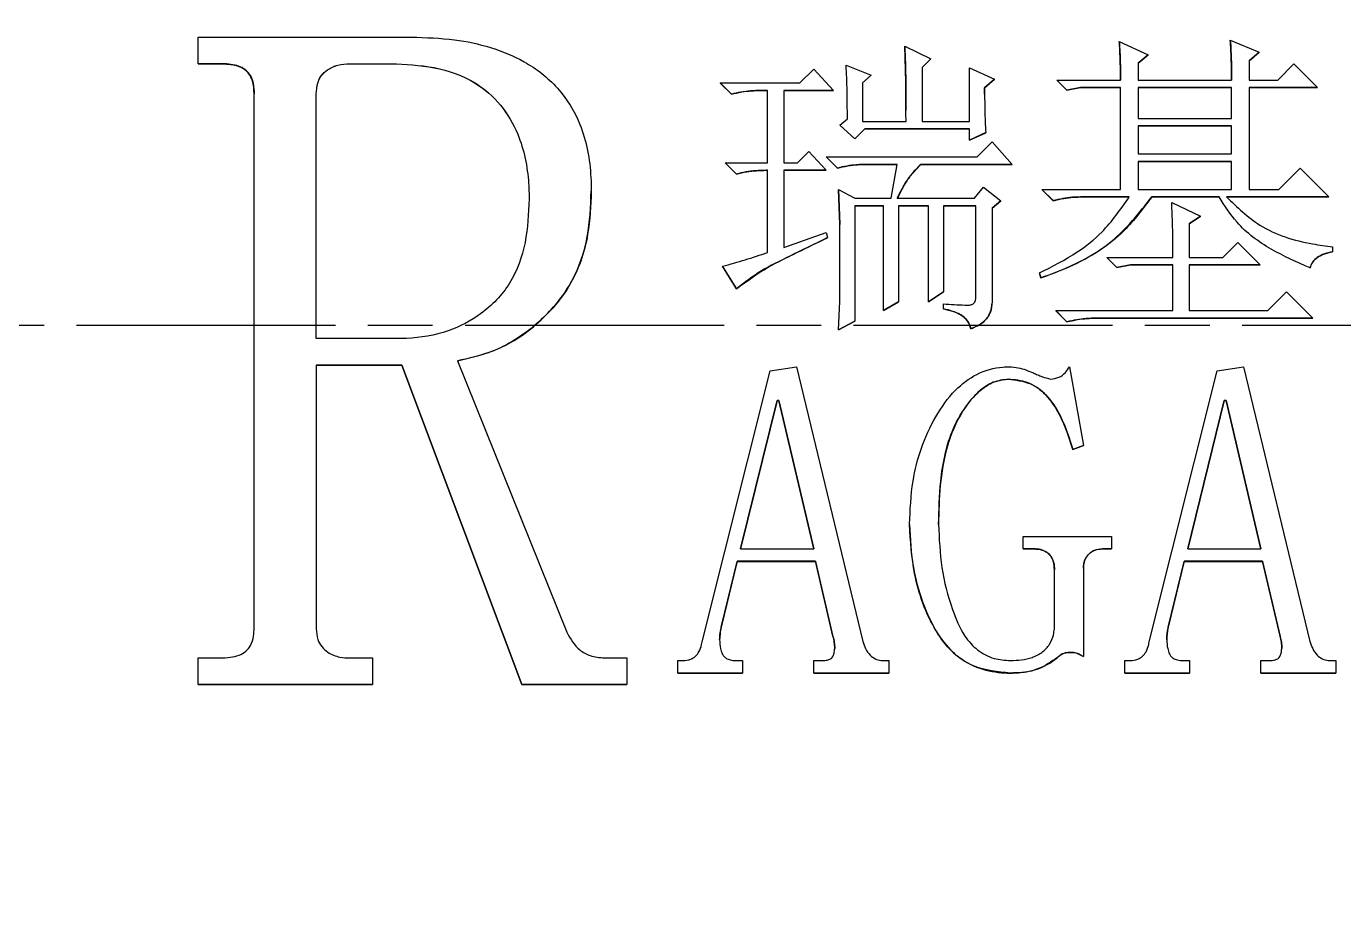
# Model space of a CAD drawing. Header units: millimetres. Extents: x 2642 to 4256, y 821 to 2003.
# Drawn here: x 3799.7 to 3860.7, y 1674.4 to 1715.6 of the extents above; entities that cross this region are included whole.
import ezdxf

# ---------------------------------------------------------------- set-up
doc = ezdxf.new("R2010")
doc.units = ezdxf.units.MM
doc.linetypes.add('AM_ISO08W050', pattern=[18, 12, -1.5, 3, -1.5])
doc.layers.add('5剖面线层', color=2, linetype='Continuous')
doc.layers.add('AM_7', color=4, linetype='AM_ISO08W050', lineweight=25)

msp = doc.modelspace()

# ---------------------------------------------------------------- hatches: boundary and pattern name
at = {"layer": '5剖面线层'}
h = msp.add_hatch(dxfattribs=at)
h.set_pattern_fill('ANSI31', color=256, scale=0.5, angle=90)
h.set_pattern_definition([(135, (6315.0344, -2390.8635), (-1.122532, -1.122532), [])])
edge = h.paths.add_edge_path()
edge.add_ellipse((3736.457, 1847.564), major_axis=(-0.136, 701.893), ratio=0.0134611, start_angle=113.403806, end_angle=115.255842, ccw=False)
edge.add_arc((3731.06, 1250.811), 317.97, 90.58015, 91.86389)
edge.add_spline(control_points=[(3720.718, 1568.612), (3720.639, 1568.608), (3720.471, 1568.599), (3720.289, 1568.582), (3720.109, 1568.561), (3719.894, 1568.519), (3719.64, 1568.442), (3719.347, 1568.31), (3719.022, 1568.091), (3718.703, 1567.767), (3718.447, 1567.342), (3718.293, 1566.892), (3718.291, 1566.59), (3718.276, 1566.465)], knot_values=[0, 0, 0, 0, 0.143587, 0.304606, 0.433091, 0.511146, 0.56537, 0.622966, 0.690996, 0.767047, 0.850218, 0.937974, 1, 1, 1, 1], degree=3, periodic=0)
edge.add_line((3718.276, 1566.465), (3718.279, 1548.092))
edge.add_line((3718.279, 1548.092), (3727.97, 1548.092))
edge = h.paths.add_edge_path()
edge.add_spline(control_points=[(3774.214, 1566.425), (3774.214, 1566.564), (3774.228, 1566.702), (3774.282, 1566.971), (3774.322, 1567.102), (3774.428, 1567.357), (3774.493, 1567.479), (3774.645, 1567.706), (3774.733, 1567.813), (3774.929, 1568.008), (3775.035, 1568.095), (3775.262, 1568.247), (3775.385, 1568.313), (3775.639, 1568.418), (3775.77, 1568.458), (3776.039, 1568.511), (3776.178, 1568.525), (3776.315, 1568.525)], knot_values=[0, 0, 0, 0, 0.125, 0.125, 0.25, 0.25, 0.375, 0.375, 0.5, 0.5, 0.625, 0.625, 0.75, 0.75, 0.875, 0.875, 1, 1, 1, 1], degree=3, periodic=0)
edge.add_line((3776.315, 1568.525), (3798.37, 1568.529))
edge.add_line((3798.37, 1568.529), (3798.37, 1572.746))
edge.add_line((3798.37, 1572.746), (3795.712, 1572.728))
edge.add_line((3795.712, 1572.728), (3787.697, 1572.787))
edge.add_line((3787.697, 1572.787), (3787.418, 1586.376))
edge.add_line((3787.418, 1586.376), (3787.31, 1586.376))
edge.add_line((3787.31, 1586.376), (3786.785, 1586.9))
edge.add_line((3786.785, 1586.9), (3786.26, 1587.425))
edge.add_line((3786.26, 1587.425), (3778.118, 1587.424))
edge.add_line((3778.118, 1587.424), (3777.592, 1586.899))
edge.add_line((3777.592, 1586.899), (3777.067, 1586.374))
edge.add_line((3777.067, 1586.374), (3777.066, 1584.274))
edge.add_line((3777.066, 1584.274), (3767.265, 1584.272))
edge.add_line((3767.265, 1584.272), (3767.144, 1577.429))
edge.add_line((3767.144, 1577.429), (3767.023, 1570.586))
edge.add_arc((3765.262, 1570.52), 1.762, -54.66619, 2.16996, ccw=False)
edge.add_arc((3780.168, 945.497), 623.74, 91.275674, 91.732412)
edge.add_arc((3752.756, 1943.449), 374.595, 270.03216, 271.30865, ccw=False)
edge.add_line((3752.966, 1568.854), (3745.183, 1568.825))
edge.add_ellipse((3736.457, 1847.564), major_axis=(-0.136, 701.893), ratio=0.0134611, start_angle=244.74386, end_angle=246.601321, ccw=False)
edge.add_line((3745.06, 1548.092), (3759.994, 1548.092))
edge.add_line((3759.994, 1548.092), (3759.994, 1551.724))
edge.add_line((3759.994, 1551.724), (3772.101, 1551.724))
edge.add_spline(control_points=[(3772.101, 1551.724), (3772.248, 1551.726), (3772.387, 1551.74), (3772.656, 1551.793), (3772.787, 1551.833), (3773.041, 1551.938), (3773.164, 1552.004), (3773.392, 1552.156), (3773.498, 1552.243), (3773.694, 1552.439), (3773.781, 1552.545), (3773.933, 1552.772), (3773.999, 1552.895), (3774.104, 1553.149), (3774.144, 1553.28), (3774.198, 1553.549), (3774.212, 1553.687), (3774.212, 1553.826)], knot_values=[0, 0, 0, 0, 0.125, 0.125, 0.25, 0.25, 0.375, 0.375, 0.5, 0.5, 0.625, 0.625, 0.75, 0.75, 0.875, 0.875, 1, 1, 1, 1], degree=3, periodic=0)
edge.add_line((3774.212, 1553.826), (3774.214, 1566.555))
h.paths.add_polyline_path([(3899.919, 1584.835), (3893.713, 1584.835), (3893.712, 1586.374), (3893.187, 1586.899), (3892.662, 1587.424), (3884.519, 1587.425), (3883.994, 1586.9), (3883.359, 1586.266), (3883.083, 1572.787), (3872.409, 1572.709), (3872.409, 1569.059), (3878.43, 1569.088), (3899.919, 1569.088)])
edge = h.paths.add_edge_path()
edge.add_spline(control_points=[(3920.223, 1571.124), (3920.222, 1570.957), (3920.244, 1570.797), (3920.324, 1570.483), (3920.383, 1570.327), (3920.611, 1569.894), (3920.831, 1569.641), (3921.096, 1569.452)], knot_values=[0, 0, 0, 0, 0.25, 0.25, 0.5, 0.5, 1, 1, 1, 1], degree=3, periodic=0)
edge.add_spline(control_points=[(3921.096, 1569.452), (3921.232, 1569.354), (3921.354, 1569.243), (3921.471, 1569.108), (3921.479, 1569.098), (3921.487, 1569.088)], knot_values=[0, 0, 0, 0, 0.25, 0.25, 0.269528, 0.269528, 0.269528, 0.269528], degree=3, periodic=0)
edge.add_line((3921.487, 1569.088), (3913.551, 1569.088))
edge.add_line((3913.551, 1569.088), (3913.551, 1584.835))
edge.add_line((3913.551, 1584.835), (3919.979, 1584.835))
edge.add_line((3919.979, 1584.835), (3919.984, 1584.835))
edge.add_line((3919.984, 1584.835), (3920.223, 1571.124))
h.paths.add_polyline_path([(3926.002, 1566.988, 0.414214), (3923.902, 1569.088), (3913.716, 1569.088), (3913.735, 1552.291), (3913.735, 1548.092), (3917.228, 1548.092), (3921.973, 1548.092), (3924.002, 1548.092), (3926.002, 1548.092)])

# ---------------------------------------------------------------- linework, layer by layer
at = {"color": 7, "linetype": 'Continuous', "lineweight": 25}
for p, q in [((3807.642, 1713.912), (3807.642, 1715.144)), ((3807.642, 1715.144), (3817.531, 1715.144)), ((3850.324, 1714.943), (3851.653, 1714.328)), ((3855.467, 1715), (3856.797, 1714.442)), ((3840.384, 1714.726), (3841.598, 1714.144)), ((3851.653, 1714.328), (3851.191, 1713.937)), ((3851.191, 1713.934), (3851.653, 1714.326)), ((3851.653, 1714.328), (3851.653, 1714.326)), ((3856.797, 1714.442), (3856.334, 1714.05)), ((3856.334, 1714.048), (3856.797, 1714.44)), ((3856.797, 1714.442), (3856.797, 1714.44)), ((3808.683, 1713.912), (3807.642, 1713.912)), ((3807.642, 1713.912), (3807.642, 1713.909)), ((3807.642, 1713.909), (3808.683, 1713.909)), ((3808.683, 1713.912), (3808.683, 1713.909)), ((3814.68, 1713.912), (3816.581, 1713.912)), ((3814.68, 1713.912), (3814.68, 1713.909)), ((3814.68, 1713.909), (3816.581, 1713.909)), ((3816.581, 1713.912), (3816.581, 1713.909)), ((3837.668, 1713.838), (3838.824, 1713.376)), ((3841.598, 1714.144), (3841.193, 1713.738)), ((3841.193, 1713.735), (3841.598, 1714.142)), ((3841.193, 1713.738), (3841.193, 1711.238)), ((3841.598, 1714.144), (3841.598, 1714.142)), ((3843.389, 1711.238), (3843.389, 1713.723)), ((3843.389, 1713.723), (3844.545, 1713.202)), ((3851.191, 1713.937), (3851.191, 1713.155)), ((3856.334, 1714.05), (3856.334, 1713.155)), ((3857.663, 1713.155), (3858.415, 1713.907)), ((3858.415, 1713.907), (3859.513, 1712.809)), ((3835.529, 1713.018), (3836.165, 1713.654)), ((3836.165, 1713.654), (3837.09, 1712.672)), ((3838.824, 1713.376), (3838.419, 1713.029)), ((3838.419, 1713.027), (3838.824, 1713.374)), ((3838.824, 1713.376), (3838.824, 1713.374)), ((3844.545, 1713.202), (3844.083, 1712.798)), ((3844.083, 1712.796), (3844.545, 1713.2)), ((3844.545, 1713.202), (3844.545, 1713.2)), ((3847.897, 1712.693), (3847.434, 1713.155)), ((3847.434, 1713.155), (3850.382, 1713.155)), ((3847.434, 1713.155), (3847.434, 1713.153)), ((3847.434, 1713.153), (3847.897, 1712.691)), ((3851.191, 1713.155), (3855.525, 1713.155)), ((3856.334, 1713.155), (3857.663, 1713.155)), ((3810.243, 1687.764), (3810.243, 1712.525)), ((3813.12, 1701.172), (3813.12, 1712.518)), ((3832.351, 1712.498), (3831.831, 1713.018)), ((3831.831, 1713.018), (3835.529, 1713.018)), ((3831.831, 1713.018), (3831.831, 1713.016)), ((3831.831, 1713.016), (3832.351, 1712.496)), ((3832.351, 1712.498), (3832.351, 1712.496)), ((3834.027, 1712.672), (3833.738, 1712.672)), ((3833.738, 1712.672), (3833.738, 1712.669)), ((3833.738, 1712.669), (3834.027, 1712.669)), ((3834.027, 1709.32), (3834.027, 1712.672)), ((3837.09, 1712.672), (3834.778, 1712.672)), ((3834.778, 1712.672), (3834.778, 1709.32)), ((3834.778, 1712.669), (3837.09, 1712.669)), ((3837.09, 1712.672), (3837.09, 1712.669)), ((3838.419, 1713.029), (3838.419, 1711.238)), ((3844.083, 1712.798), (3844.083, 1712.796)), ((3844.084, 1712.497), (3844.083, 1712.796)), ((3848.532, 1712.809), (3847.897, 1712.693)), ((3847.897, 1712.691), (3848.532, 1712.806)), ((3847.897, 1712.693), (3847.897, 1712.691)), ((3850.382, 1712.809), (3848.532, 1712.809)), ((3848.532, 1712.809), (3848.532, 1712.806)), ((3848.532, 1712.806), (3850.382, 1712.806)), ((3850.382, 1708.087), (3850.382, 1712.809)), ((3855.525, 1712.809), (3851.191, 1712.809)), ((3851.191, 1712.809), (3851.191, 1711.375)), ((3851.191, 1712.806), (3855.525, 1712.806)), ((3855.525, 1711.375), (3855.525, 1712.809)), ((3859.513, 1712.809), (3856.334, 1712.809)), ((3856.334, 1712.809), (3856.334, 1708.087)), ((3856.334, 1712.806), (3859.513, 1712.806)), ((3859.513, 1712.809), (3859.513, 1712.806)), ((3837.379, 1711.064), (3837.726, 1711.353)), ((3851.191, 1711.375), (3855.525, 1711.375)), ((3838.072, 1710.428), (3837.379, 1711.064)), ((3837.379, 1711.062), (3837.379, 1711.064)), ((3837.379, 1711.062), (3838.072, 1710.426)), ((3838.535, 1710.891), (3838.072, 1710.428)), ((3838.072, 1710.426), (3838.535, 1710.889)), ((3838.419, 1711.238), (3840.442, 1711.238)), ((3843.389, 1710.891), (3838.535, 1710.891)), ((3838.535, 1710.891), (3838.535, 1710.889)), ((3838.535, 1710.889), (3843.389, 1710.889)), ((3841.193, 1711.238), (3843.389, 1711.238)), ((3843.389, 1710.371), (3843.389, 1710.891)), ((3844.14, 1710.717), (3843.389, 1710.371)), ((3843.389, 1710.369), (3844.14, 1710.715)), ((3844.14, 1710.717), (3844.14, 1710.715)), ((3855.525, 1711.028), (3851.191, 1711.028)), ((3851.191, 1711.028), (3851.191, 1709.731)), ((3851.191, 1711.026), (3855.525, 1711.026)), ((3855.525, 1709.731), (3855.525, 1711.028)), ((3838.072, 1710.428), (3838.072, 1710.426)), ((3843.389, 1710.371), (3843.389, 1710.369)), ((3843.736, 1709.594), (3844.429, 1710.287)), ((3844.429, 1710.287), (3845.354, 1709.247)), ((3835.414, 1709.32), (3835.934, 1709.84)), ((3835.934, 1709.84), (3836.743, 1708.973)), ((3837.263, 1709.074), (3836.743, 1709.594)), ((3836.743, 1709.594), (3843.736, 1709.594)), ((3836.743, 1709.594), (3836.743, 1709.592)), ((3836.743, 1709.592), (3837.263, 1709.071)), ((3851.191, 1709.731), (3855.525, 1709.731)), ((3832.582, 1708.8), (3832.062, 1709.32)), ((3832.062, 1709.32), (3834.027, 1709.32)), ((3832.062, 1709.32), (3832.062, 1709.318)), ((3832.062, 1709.318), (3832.582, 1708.797)), ((3834.027, 1708.973), (3833.969, 1708.973)), ((3833.969, 1708.971), (3833.969, 1708.973)), ((3833.969, 1708.971), (3834.027, 1708.971)), ((3834.027, 1705.159), (3834.027, 1708.973)), ((3834.778, 1709.32), (3835.414, 1709.32)), ((3836.743, 1708.973), (3834.778, 1708.973)), ((3834.778, 1708.973), (3834.778, 1705.39)), ((3834.778, 1708.971), (3836.743, 1708.971)), ((3836.743, 1708.973), (3836.743, 1708.971)), ((3837.263, 1709.074), (3837.263, 1709.071)), ((3840.037, 1709.247), (3838.65, 1709.247)), ((3838.65, 1709.247), (3838.65, 1709.245)), ((3838.65, 1709.245), (3840.037, 1709.245)), ((3839.748, 1707.676), (3840.037, 1709.247)), ((3845.354, 1709.247), (3841.135, 1709.247)), ((3841.135, 1709.247), (3841.135, 1709.245)), ((3841.135, 1709.245), (3845.354, 1709.245)), ((3845.354, 1709.247), (3845.354, 1709.245)), ((3855.525, 1709.384), (3851.191, 1709.384)), ((3851.191, 1709.384), (3851.191, 1708.087)), ((3851.191, 1709.382), (3855.525, 1709.382)), ((3855.525, 1708.087), (3855.525, 1709.384)), ((3857.721, 1708.087), (3858.704, 1709.069)), ((3858.704, 1709.069), (3860.033, 1707.74)), ((3832.582, 1708.8), (3832.582, 1708.797)), ((3837.379, 1706.467), (3837.321, 1708.08)), ((3837.321, 1708.08), (3838.072, 1707.676)), ((3837.321, 1708.08), (3837.321, 1708.078)), ((3837.321, 1708.078), (3837.379, 1706.464)), ((3838.072, 1707.676), (3839.748, 1707.676)), ((3840.037, 1707.676), (3843.62, 1707.676)), ((3843.62, 1707.676), (3844.025, 1708.196)), ((3844.025, 1708.196), (3844.834, 1707.56)), ((3847.261, 1707.567), (3846.741, 1708.087)), ((3846.741, 1708.087), (3850.382, 1708.087)), ((3846.741, 1708.087), (3846.741, 1708.085)), ((3846.741, 1708.085), (3847.261, 1707.565)), ((3850.786, 1707.74), (3848.648, 1707.74)), ((3848.648, 1707.74), (3848.648, 1707.738)), ((3848.648, 1707.738), (3850.786, 1707.738)), ((3851.191, 1708.087), (3855.525, 1708.087)), ((3854.947, 1707.74), (3851.827, 1707.74)), ((3851.827, 1707.74), (3851.827, 1707.738)), ((3851.827, 1707.738), (3854.947, 1707.738)), ((3854.947, 1707.74), (3854.947, 1707.738)), ((3860.033, 1707.74), (3855.294, 1707.74)), ((3855.294, 1707.738), (3860.033, 1707.738)), ((3856.334, 1708.087), (3857.721, 1708.087)), ((3860.033, 1707.74), (3860.033, 1707.738)), ((3839.401, 1707.329), (3838.072, 1707.329)), ((3838.072, 1707.329), (3838.072, 1701.978)), ((3838.072, 1707.327), (3839.401, 1707.327)), ((3839.401, 1702.475), (3839.401, 1707.329)), ((3841.482, 1707.329), (3840.095, 1707.329)), ((3840.095, 1707.329), (3840.095, 1702.879)), ((3840.095, 1707.327), (3841.482, 1707.327)), ((3841.482, 1702.879), (3841.482, 1707.329)), ((3843.678, 1707.329), (3842.175, 1707.329)), ((3842.175, 1707.329), (3842.175, 1703.342)), ((3842.175, 1707.327), (3843.678, 1707.327)), ((3843.678, 1703.072), (3843.678, 1707.329)), ((3844.834, 1707.56), (3844.429, 1707.216)), ((3844.429, 1707.214), (3844.834, 1707.558)), ((3844.429, 1707.216), (3844.429, 1703.014)), ((3844.834, 1707.56), (3844.834, 1707.558)), ((3847.261, 1707.567), (3847.261, 1707.565)), ((3852.751, 1707.479), (3854.08, 1706.843)), ((3837.379, 1702.898), (3837.379, 1706.467)), ((3854.08, 1706.843), (3853.56, 1706.497)), ((3853.56, 1706.494), (3854.08, 1706.841)), ((3853.56, 1706.497), (3853.56, 1704.936)), ((3854.08, 1706.843), (3854.08, 1706.841)), ((3834.778, 1705.39), (3836.743, 1706.083)), ((3836.743, 1706.083), (3836.801, 1705.852)), ((3855.121, 1704.936), (3855.814, 1705.63)), ((3855.814, 1705.63), (3856.854, 1704.589)), ((3860.206, 1705.428), (3860.206, 1705.197)), ((3860.206, 1705.197), (3860.206, 1705.195)), ((3849.746, 1704.936), (3852.809, 1704.936)), ((3850.208, 1704.474), (3849.746, 1704.936)), ((3849.746, 1704.936), (3849.746, 1704.934)), ((3849.746, 1704.934), (3850.208, 1704.472)), ((3850.844, 1704.589), (3850.208, 1704.474)), ((3850.208, 1704.472), (3850.844, 1704.587)), ((3852.809, 1704.589), (3850.844, 1704.589)), ((3850.844, 1704.589), (3850.844, 1704.587)), ((3850.844, 1704.587), (3852.809, 1704.587)), ((3852.809, 1702.47), (3852.809, 1704.589)), ((3853.56, 1704.936), (3855.121, 1704.936)), ((3856.854, 1704.589), (3853.56, 1704.589)), ((3853.56, 1704.589), (3853.56, 1702.47)), ((3853.56, 1704.587), (3856.854, 1704.587)), ((3856.854, 1704.589), (3856.854, 1704.587)), ((3832.582, 1703.483), (3831.946, 1704.523)), ((3831.946, 1704.523), (3831.946, 1704.521)), ((3831.946, 1704.521), (3832.582, 1703.481)), ((3846.683, 1703.984), (3846.625, 1704.215)), ((3846.625, 1704.215), (3846.625, 1704.213)), ((3846.625, 1704.213), (3846.683, 1703.982)), ((3846.683, 1703.984), (3846.683, 1703.982)), ((3850.208, 1704.472), (3850.208, 1704.474)), ((3832.582, 1703.483), (3832.582, 1703.481)), ((3842.175, 1703.342), (3841.482, 1702.879)), ((3841.482, 1702.877), (3842.175, 1703.339)), ((3842.175, 1703.342), (3842.175, 1703.339)), ((3857.201, 1702.47), (3858.068, 1703.337)), ((3858.068, 1703.337), (3859.282, 1702.124)), ((3837.321, 1701.576), (3837.379, 1702.898)), ((3840.095, 1702.879), (3839.401, 1702.475)), ((3839.401, 1702.473), (3840.095, 1702.877)), ((3840.095, 1702.879), (3840.095, 1702.877)), ((3841.482, 1702.879), (3841.482, 1702.877)), ((3842.175, 1702.554), (3842.175, 1702.785)), ((3844.427, 1702.761), (3844.427, 1702.763)), ((3839.401, 1702.475), (3839.401, 1702.473)), ((3847.897, 1701.95), (3847.377, 1702.47)), ((3847.377, 1702.47), (3852.809, 1702.47)), ((3847.377, 1702.47), (3847.377, 1702.468)), ((3847.377, 1702.468), (3847.897, 1701.948)), ((3859.282, 1702.124), (3849.284, 1702.124)), ((3849.284, 1702.124), (3849.284, 1702.122)), ((3849.284, 1702.122), (3859.282, 1702.122)), ((3853.56, 1702.47), (3857.201, 1702.47)), ((3859.282, 1702.124), (3859.282, 1702.122)), ((3838.072, 1701.978), (3837.321, 1701.576)), ((3837.321, 1701.574), (3838.072, 1701.976)), ((3837.321, 1701.576), (3837.321, 1701.574)), ((3838.072, 1701.978), (3838.072, 1701.976)), ((3847.897, 1701.95), (3847.897, 1701.948)), ((3816.927, 1701.172), (3813.12, 1701.172)), ((3817.082, 1699.939), (3813.12, 1699.939)), ((3813.12, 1699.939), (3813.12, 1687.732)), ((3813.12, 1699.937), (3817.082, 1699.937)), ((3822.649, 1685.144), (3817.082, 1699.939)), ((3817.082, 1699.939), (3817.082, 1699.937)), ((3817.082, 1699.937), (3822.649, 1685.142)), ((3819.663, 1700.144), (3824.729, 1687.565)), ((3830.999, 1687.124), (3834.151, 1699.677)), ((3834.151, 1699.677), (3835.362, 1699.868)), ((3835.362, 1699.868), (3838.434, 1687.139)), ((3848.023, 1699.868), (3848.661, 1696.225)), ((3851.711, 1687.124), (3854.864, 1699.677)), ((3854.864, 1699.677), (3856.074, 1699.868)), ((3856.074, 1699.868), (3859.146, 1687.139)), ((3845.182, 1699.293), (3845.182, 1699.291)), ((3834.475, 1698.301), (3832.779, 1691.43)), ((3832.78, 1691.43), (3834.475, 1698.299)), ((3834.556, 1698.301), (3834.475, 1698.301)), ((3834.475, 1698.299), (3834.475, 1698.301)), ((3834.475, 1698.299), (3834.556, 1698.299)), ((3836.171, 1691.43), (3834.556, 1698.301)), ((3834.556, 1698.301), (3834.556, 1698.299)), ((3834.556, 1698.299), (3836.171, 1691.43)), ((3855.187, 1698.301), (3853.491, 1691.43)), ((3853.492, 1691.43), (3855.187, 1698.299)), ((3855.268, 1698.301), (3855.187, 1698.301)), ((3855.187, 1698.299), (3855.187, 1698.301)), ((3855.187, 1698.299), (3855.268, 1698.299)), ((3856.883, 1691.43), (3855.268, 1698.301)), ((3855.268, 1698.301), (3855.268, 1698.299)), ((3855.268, 1698.299), (3856.883, 1691.43)), ((3848.661, 1696.225), (3848.175, 1696.033)), ((3848.175, 1696.031), (3848.661, 1696.222)), ((3848.175, 1696.033), (3848.175, 1696.031)), ((3848.661, 1696.222), (3848.661, 1696.225)), ((3845.862, 1691.43), (3845.862, 1692.005)), ((3845.862, 1692.005), (3849.955, 1692.005)), ((3849.955, 1692.005), (3849.955, 1691.43)), ((3832.779, 1691.43), (3836.171, 1691.43)), ((3846.347, 1691.43), (3845.862, 1691.43)), ((3845.862, 1691.43), (3845.862, 1691.428)), ((3845.862, 1691.428), (3846.347, 1691.428)), ((3846.347, 1691.43), (3846.347, 1691.428)), ((3849.955, 1691.43), (3849.551, 1691.43)), ((3849.551, 1691.43), (3849.551, 1691.428)), ((3849.551, 1691.428), (3849.955, 1691.428)), ((3849.955, 1691.43), (3849.955, 1691.428)), ((3853.491, 1691.43), (3856.883, 1691.43)), ((3832.617, 1690.855), (3831.889, 1687.861)), ((3831.889, 1687.859), (3832.617, 1690.853)), ((3836.252, 1690.855), (3832.617, 1690.855)), ((3832.617, 1690.855), (3832.617, 1690.853)), ((3832.617, 1690.853), (3836.252, 1690.853)), ((3837.058, 1687.379), (3836.252, 1690.855)), ((3836.252, 1690.855), (3836.252, 1690.853)), ((3836.252, 1690.853), (3837.058, 1687.376)), ((3848.661, 1690.531), (3848.661, 1686.444)), ((3853.329, 1690.855), (3852.601, 1687.861)), ((3852.601, 1687.859), (3853.329, 1690.853)), ((3856.964, 1690.855), (3853.329, 1690.855)), ((3853.329, 1690.855), (3853.329, 1690.853)), ((3853.329, 1690.853), (3856.964, 1690.853)), ((3857.77, 1687.379), (3856.964, 1690.855)), ((3856.964, 1690.855), (3856.964, 1690.853)), ((3856.964, 1690.853), (3857.77, 1687.376)), ((3847.318, 1687.708), (3847.318, 1690.459)), ((3831.889, 1687.861), (3831.889, 1687.859)), ((3852.601, 1687.861), (3852.601, 1687.859)), ((3837.058, 1687.379), (3837.058, 1687.376)), ((3857.77, 1687.379), (3857.77, 1687.376)), ((3807.642, 1685.144), (3807.642, 1686.377)), ((3807.642, 1686.377), (3808.683, 1686.377)), ((3814.68, 1686.377), (3815.72, 1686.377)), ((3815.72, 1686.377), (3815.72, 1685.144)), ((3826.463, 1686.377), (3827.503, 1686.377)), ((3827.503, 1686.377), (3827.503, 1685.144)), ((3829.866, 1685.677), (3829.866, 1686.252)), ((3829.866, 1686.252), (3830.109, 1686.252)), ((3832.617, 1686.252), (3832.86, 1686.252)), ((3832.86, 1686.252), (3832.86, 1685.677)), ((3836.168, 1685.677), (3836.168, 1686.252)), ((3836.168, 1686.252), (3836.492, 1686.252)), ((3839.404, 1686.252), (3839.647, 1686.252)), ((3839.647, 1686.252), (3839.647, 1685.677)), ((3847.453, 1686.396), (3847.453, 1686.394)), ((3848.097, 1686.635), (3848.097, 1686.633)), ((3850.579, 1685.677), (3850.579, 1686.252)), ((3850.579, 1686.252), (3850.821, 1686.252)), ((3853.329, 1686.252), (3853.572, 1686.252)), ((3853.572, 1686.252), (3853.572, 1685.677)), ((3856.88, 1685.677), (3856.88, 1686.252)), ((3856.88, 1686.252), (3857.204, 1686.252)), ((3860.117, 1686.252), (3860.359, 1686.252)), ((3860.359, 1686.252), (3860.359, 1685.677)), ((3832.86, 1685.677), (3829.866, 1685.677)), ((3829.866, 1685.677), (3829.866, 1685.674)), ((3829.866, 1685.674), (3832.86, 1685.674)), ((3832.86, 1685.677), (3832.86, 1685.674)), ((3839.647, 1685.677), (3836.168, 1685.677)), ((3836.168, 1685.677), (3836.168, 1685.674)), ((3836.168, 1685.674), (3839.647, 1685.674)), ((3839.647, 1685.677), (3839.647, 1685.674)), ((3845.278, 1685.677), (3845.278, 1685.674)), ((3853.572, 1685.677), (3850.579, 1685.677)), ((3850.579, 1685.677), (3850.579, 1685.674)), ((3850.579, 1685.674), (3853.572, 1685.674)), ((3853.572, 1685.677), (3853.572, 1685.674)), ((3860.359, 1685.677), (3856.88, 1685.677)), ((3856.88, 1685.677), (3856.88, 1685.674)), ((3856.88, 1685.674), (3860.359, 1685.674)), ((3860.359, 1685.677), (3860.359, 1685.674)), ((3815.72, 1685.144), (3807.642, 1685.144)), ((3807.642, 1685.144), (3807.642, 1685.142)), ((3807.642, 1685.142), (3815.72, 1685.142)), ((3815.72, 1685.144), (3815.72, 1685.142)), ((3827.503, 1685.144), (3822.649, 1685.144)), ((3822.649, 1685.144), (3822.649, 1685.142)), ((3822.649, 1685.142), (3827.503, 1685.142)), ((3827.503, 1685.144), (3827.503, 1685.142))]:
    msp.add_line(p, q, dxfattribs=at)
msp.add_circle((3835.435, 1702.381), 71.5, dxfattribs=at)
for centre, start, end in [((3835.435, 1702.379), 190.30617, 259.69396), ((3835.435, 1702.379), 280.30604, 349.69383), ((3835.512, 1702.006), 190.52799, 258.6349), ((3835.512, 1702.006), 281.36448, 349.47139)]:
    msp.add_arc(centre, 80, start, end, dxfattribs=at)
for points, knots in [([(3766.935, 1702.387), (3766.989, 1704.476), (3767.099, 1708.654), (3768.009, 1714.993), (3769.495, 1721.346), (3771.669, 1727.711), (3774.5, 1733.935), (3778.014, 1739.957), (3782.168, 1745.649), (3786.911, 1750.91), (3792.173, 1755.654), (3797.865, 1759.808), (3803.887, 1763.322), (3810.11, 1766.153), (3816.476, 1768.325), (3822.828, 1769.82), (3829.167, 1770.697), (3835.434, 1770.982), (3841.702, 1770.697), (3848.04, 1769.82), (3854.393, 1768.325), (3860.759, 1766.153), (3866.982, 1763.322), (3873.005, 1759.808), (3878.696, 1755.654), (3883.958, 1750.91), (3888.701, 1745.649), (3892.855, 1739.957), (3896.369, 1733.935), (3899.2, 1727.711), (3901.374, 1721.346), (3902.86, 1714.993), (3903.77, 1708.655), (3903.88, 1704.476), (3903.935, 1702.387)], [0, 0, 0, 0, 0.0291236, 0.0582485, 0.08912, 0.1199941, 0.1519015, 0.1843128, 0.2170688, 0.25, 0.2829312, 0.3156872, 0.3480985, 0.3800059, 0.4108775, 0.4417515, 0.4708745, 0.5, 0.529123, 0.5582485, 0.58912, 0.6199941, 0.6519015, 0.6843128, 0.7170688, 0.75, 0.7829312, 0.8156872, 0.8480985, 0.8800059, 0.9108775, 0.9417515, 0.9708751, 1, 1, 1, 1]), ([(3817.531, 1715.144), (3818.199, 1715.124), (3819.434, 1715.087), (3821.202, 1714.711), (3822.865, 1714.031), (3824.384, 1712.863), (3825.529, 1710.984), (3825.837, 1709.264), (3825.856, 1708.216), (3825.859, 1708.004)], [0, 0, 0, 0, 0.160365, 0.296332, 0.431737, 0.589347, 0.747826, 0.949128, 1, 1, 1, 1]), ([(3850.382, 1713.155), (3850.38, 1713.322), (3850.377, 1713.655), (3850.363, 1714.251), (3850.339, 1714.68), (3850.324, 1714.943)], [0, 0, 0, 0, 0.279578, 0.559168, 1, 1, 1, 1]), ([(3850.324, 1714.94), (3850.333, 1714.774), (3850.352, 1714.441), (3850.376, 1713.845), (3850.38, 1713.416), (3850.382, 1713.153)], [0, 0, 0, 0, 0.2795779, 0.5591682, 1, 1, 1, 1]), ([(3855.525, 1713.155), (3855.524, 1713.322), (3855.522, 1713.655), (3855.509, 1714.271), (3855.483, 1714.719), (3855.467, 1715)], [0, 0, 0, 0, 0.2708249, 0.5416574, 1, 1, 1, 1]), ([(3855.467, 1714.998), (3855.478, 1714.832), (3855.499, 1714.499), (3855.519, 1713.884), (3855.523, 1713.435), (3855.525, 1713.153)], [0, 0, 0, 0, 0.270825, 0.541661, 1, 1, 1, 1]), ([(3840.442, 1711.238), (3840.441, 1711.571), (3840.439, 1712.238), (3840.43, 1713.401), (3840.401, 1714.23), (3840.384, 1714.726)], [0, 0, 0, 0, 0.286572, 0.573139, 1, 1, 1, 1]), ([(3840.384, 1714.724), (3840.397, 1714.391), (3840.422, 1713.725), (3840.436, 1712.729), (3840.438, 1712.066), (3840.439, 1711.736)], [0, 0, 0, 0, 0.334579, 0.669145, 1, 1, 1, 1]), ([(3810.243, 1712.525), (3810.233, 1712.728), (3810.218, 1713.052), (3810.02, 1713.456), (3809.759, 1713.702), (3809.305, 1713.891), (3808.937, 1713.903), (3808.683, 1713.912)], [0, 0, 0, 0, 0.250411, 0.398556, 0.54744, 0.686236, 1, 1, 1, 1]), ([(3808.683, 1713.909), (3808.93, 1713.902), (3809.299, 1713.89), (3809.759, 1713.702), (3810.022, 1713.45), (3810.202, 1713.079), (3810.238, 1712.759), (3810.242, 1712.554), (3810.243, 1712.522)], [0, 0, 0, 0, 0.304676, 0.455037, 0.606549, 0.74539, 0.96037, 1, 1, 1, 1]), ([(3813.12, 1712.518), (3813.13, 1712.687), (3813.147, 1712.985), (3813.341, 1713.376), (3813.666, 1713.673), (3814.128, 1713.879), (3814.493, 1713.901), (3814.68, 1713.912)], [0, 0, 0, 0, 0.212555, 0.375218, 0.538546, 0.763737, 1, 1, 1, 1]), ([(3813.12, 1712.516), (3813.13, 1712.685), (3813.147, 1712.983), (3813.341, 1713.373), (3813.666, 1713.671), (3814.128, 1713.877), (3814.493, 1713.898), (3814.68, 1713.909)], [0, 0, 0, 0, 0.212555, 0.375218, 0.538546, 0.763737, 1, 1, 1, 1]), ([(3816.581, 1713.912), (3817.25, 1713.883), (3818.595, 1713.827), (3820.404, 1713.197), (3821.724, 1712.043), (3822.647, 1710.444), (3822.955, 1708.898), (3822.977, 1707.877), (3822.983, 1707.632)], [0, 0, 0, 0, 0.196061, 0.394111, 0.547436, 0.700125, 0.928087, 1, 1, 1, 1]), ([(3816.581, 1713.909), (3817.25, 1713.881), (3818.595, 1713.825), (3820.404, 1713.194), (3821.724, 1712.041), (3822.647, 1710.442), (3822.955, 1708.896), (3822.977, 1707.874), (3822.983, 1707.629)], [0, 0, 0, 0, 0.1960612, 0.3941112, 0.5474359, 0.700125, 0.9280873, 1, 1, 1, 1]), ([(3837.726, 1711.353), (3837.724, 1711.686), (3837.722, 1712.267), (3837.704, 1713.096), (3837.68, 1713.591), (3837.668, 1713.838)], [0, 0, 0, 0, 0.402279, 0.701072, 1, 1, 1, 1]), ([(3833.738, 1712.672), (3833.571, 1712.668), (3833.255, 1712.661), (3832.79, 1712.603), (3832.498, 1712.533), (3832.351, 1712.498)], [0, 0, 0, 0, 0.35686, 0.67714, 1, 1, 1, 1]), ([(3832.351, 1712.496), (3832.513, 1712.534), (3832.821, 1712.607), (3833.287, 1712.661), (3833.587, 1712.666), (3833.738, 1712.669)], [0, 0, 0, 0, 0.356908, 0.677314, 1, 1, 1, 1]), ([(3844.083, 1712.798), (3844.084, 1712.451), (3844.087, 1711.931), (3844.105, 1711.237), (3844.128, 1710.891), (3844.14, 1710.717)], [0, 0, 0, 0, 0.499684, 0.749744, 1, 1, 1, 1]), ([(3833.969, 1708.973), (3833.802, 1708.969), (3833.486, 1708.963), (3833.021, 1708.904), (3832.729, 1708.835), (3832.582, 1708.8)], [0, 0, 0, 0, 0.35686, 0.67714, 1, 1, 1, 1]), ([(3832.582, 1708.797), (3832.744, 1708.836), (3833.053, 1708.909), (3833.518, 1708.962), (3833.818, 1708.968), (3833.969, 1708.971)], [0, 0, 0, 0, 0.356908, 0.677314, 1, 1, 1, 1]), ([(3838.65, 1709.247), (3838.483, 1709.243), (3838.167, 1709.237), (3837.702, 1709.178), (3837.41, 1709.109), (3837.263, 1709.074)], [0, 0, 0, 0, 0.35686, 0.67714, 1, 1, 1, 1]), ([(3837.263, 1709.071), (3837.426, 1709.11), (3837.734, 1709.183), (3838.199, 1709.236), (3838.499, 1709.242), (3838.65, 1709.245)], [0, 0, 0, 0, 0.356908, 0.677314, 1, 1, 1, 1]), ([(3841.135, 1709.247), (3841.012, 1709.133), (3840.766, 1708.905), (3840.392, 1708.377), (3840.177, 1707.952), (3840.037, 1707.676)], [0, 0, 0, 0, 0.259762, 0.519402, 1, 1, 1, 1]), ([(3840.037, 1707.674), (3840.11, 1707.823), (3840.257, 1708.123), (3840.584, 1708.68), (3840.918, 1709.022), (3841.135, 1709.245)], [0, 0, 0, 0, 0.259337, 0.518831, 1, 1, 1, 1]), ([(3822.983, 1707.632), (3822.952, 1706.962), (3822.891, 1705.617), (3822.208, 1703.686), (3820.861, 1702.288), (3819.176, 1701.418), (3817.828, 1701.192), (3817.05, 1701.175), (3816.927, 1701.172)], [0, 0, 0, 0, 0.200351, 0.402646, 0.59747, 0.766762, 0.96323, 1, 1, 1, 1]), ([(3825.859, 1708.004), (3825.833, 1707.336), (3825.772, 1705.815), (3824.988, 1703.531), (3823.277, 1701.671), (3821.428, 1700.525), (3820.149, 1700.249), (3819.663, 1700.144)], [0, 0, 0, 0, 0.183074, 0.416875, 0.642834, 0.864166, 1, 1, 1, 1]), ([(3819.663, 1700.142), (3820.321, 1700.299), (3821.795, 1700.65), (3823.639, 1701.996), (3825.08, 1703.787), (3825.769, 1705.867), (3825.829, 1707.294), (3825.859, 1708.002)], [0, 0, 0, 0, 0.184054, 0.41238, 0.609428, 0.80635, 1, 1, 1, 1]), ([(3846.625, 1704.215), (3847.221, 1704.518), (3848.253, 1705.042), (3849.716, 1706.198), (3850.391, 1707.17), (3850.786, 1707.74)], [0, 0, 0, 0, 0.36202, 0.6263638, 1, 1, 1, 1]), ([(3851.827, 1707.74), (3851.425, 1707.198), (3850.417, 1705.838), (3848.531, 1704.648), (3847.13, 1704.144), (3846.683, 1703.984)], [0, 0, 0, 0, 0.3105248, 0.7800713, 1, 1, 1, 1]), ([(3846.683, 1703.982), (3847.309, 1704.219), (3848.459, 1704.655), (3850.314, 1705.815), (3851.245, 1706.999), (3851.827, 1707.738)], [0, 0, 0, 0, 0.3094377, 0.5687186, 1, 1, 1, 1]), ([(3848.648, 1707.74), (3848.481, 1707.737), (3848.165, 1707.73), (3847.7, 1707.671), (3847.408, 1707.602), (3847.261, 1707.567)], [0, 0, 0, 0, 0.35686, 0.67714, 1, 1, 1, 1]), ([(3847.261, 1707.565), (3847.423, 1707.603), (3847.732, 1707.676), (3848.197, 1707.729), (3848.497, 1707.735), (3848.648, 1707.738)], [0, 0, 0, 0, 0.356908, 0.677314, 1, 1, 1, 1]), ([(3859.166, 1704.446), (3858.555, 1704.715), (3857.33, 1705.253), (3855.823, 1706.352), (3855.205, 1707.332), (3854.947, 1707.74)], [0, 0, 0, 0, 0.367157, 0.736287, 1, 1, 1, 1]), ([(3855.294, 1707.74), (3855.782, 1707.265), (3856.896, 1706.183), (3858.734, 1705.621), (3859.897, 1705.469), (3860.206, 1705.428)], [0, 0, 0, 0, 0.364385, 0.830851, 1, 1, 1, 1]), ([(3852.809, 1704.936), (3852.807, 1705.269), (3852.804, 1705.86), (3852.787, 1706.708), (3852.763, 1707.222), (3852.751, 1707.479)], [0, 0, 0, 0, 0.39313, 0.696516, 1, 1, 1, 1]), ([(3836.801, 1705.852), (3836.204, 1705.556), (3835.185, 1705.051), (3833.719, 1704.353), (3832.963, 1703.774), (3832.582, 1703.483)], [0, 0, 0, 0, 0.41234, 0.704495, 1, 1, 1, 1]), ([(3832.582, 1703.481), (3833.063, 1703.83), (3833.958, 1704.482), (3835.425, 1705.171), (3836.342, 1705.624), (3836.801, 1705.85)], [0, 0, 0, 0, 0.36689, 0.683392, 1, 1, 1, 1]), ([(3831.946, 1704.523), (3832.295, 1704.623), (3832.818, 1704.772), (3833.51, 1704.99), (3833.854, 1705.103), (3834.027, 1705.159)], [0, 0, 0, 0, 0.499885, 0.749929, 1, 1, 1, 1]), ([(3860.206, 1705.197), (3860.081, 1705.17), (3859.83, 1705.114), (3859.514, 1704.964), (3859.289, 1704.755), (3859.196, 1704.575), (3859.171, 1704.468), (3859.166, 1704.446)], [0, 0, 0, 0, 0.282135, 0.566109, 0.757606, 0.950164, 1, 1, 1, 1]), ([(3859.166, 1704.444), (3859.195, 1704.535), (3859.252, 1704.711), (3859.481, 1704.941), (3859.806, 1705.106), (3860.071, 1705.165), (3860.206, 1705.195)], [0, 0, 0, 0, 0.208439, 0.402698, 0.695105, 1, 1, 1, 1]), ([(3842.175, 1702.785), (3842.342, 1702.773), (3842.671, 1702.75), (3843.057, 1702.734), (3843.331, 1702.724), (3843.472, 1702.736), (3843.575, 1702.79), (3843.636, 1702.86), (3843.671, 1702.958), (3843.676, 1703.032), (3843.678, 1703.072)], [0, 0, 0, 0, 0.291265, 0.577908, 0.673859, 0.770575, 0.821169, 0.872133, 0.929983, 1, 1, 1, 1]), ([(3844.429, 1703.014), (3844.426, 1702.844), (3844.421, 1702.546), (3844.241, 1702.152), (3843.922, 1701.827), (3843.625, 1701.706), (3843.447, 1701.634)], [0, 0, 0, 0, 0.273904, 0.481798, 0.689877, 1, 1, 1, 1]), ([(3843.447, 1701.631), (3843.66, 1701.721), (3843.992, 1701.86), (3844.296, 1702.245), (3844.409, 1702.536), (3844.413, 1702.712), (3844.415, 1702.762)], [0, 0, 0, 0, 0.427109, 0.666996, 0.906925, 1, 1, 1, 1]), ([(3903.935, 1702.387), (3903.88, 1700.298), (3903.77, 1696.12), (3902.86, 1689.781), (3901.374, 1683.429), (3899.2, 1677.063), (3896.369, 1670.84), (3892.855, 1664.817), (3888.701, 1659.125), (3883.958, 1653.864), (3878.696, 1649.121), (3873.005, 1644.966), (3866.982, 1641.453), (3860.759, 1638.621), (3854.393, 1636.45), (3848.041, 1634.955), (3841.702, 1634.077), (3835.435, 1633.792), (3829.167, 1634.077), (3822.829, 1634.955), (3816.476, 1636.45), (3810.11, 1638.621), (3803.887, 1641.453), (3797.865, 1644.966), (3792.173, 1649.121), (3786.911, 1653.864), (3782.168, 1659.125), (3778.014, 1664.817), (3774.5, 1670.84), (3771.669, 1677.063), (3769.495, 1683.429), (3768.009, 1689.781), (3767.099, 1696.12), (3766.989, 1700.298), (3766.935, 1702.387)], [0, 0, 0, 0, 0.029124, 0.058248, 0.08912, 0.119994, 0.151902, 0.184313, 0.217069, 0.25, 0.282931, 0.315687, 0.348098, 0.380006, 0.410878, 0.441752, 0.470875, 0.5, 0.529123, 0.558248, 0.58912, 0.619994, 0.651902, 0.684313, 0.717069, 0.75, 0.782931, 0.815687, 0.848098, 0.880006, 0.910878, 0.941752, 0.970875, 1, 1, 1, 1]), ([(3843.447, 1701.634), (3843.412, 1701.75), (3843.346, 1701.971), (3843.048, 1702.253), (3842.651, 1702.445), (3842.33, 1702.519), (3842.175, 1702.554)], [0, 0, 0, 0, 0.215567, 0.407136, 0.716043, 1, 1, 1, 1]), ([(3842.175, 1702.552), (3842.334, 1702.515), (3842.653, 1702.442), (3843.043, 1702.253), (3843.314, 1701.997), (3843.413, 1701.783), (3843.441, 1701.658), (3843.447, 1701.631)], [0, 0, 0, 0, 0.292672, 0.587324, 0.768523, 0.951511, 1, 1, 1, 1]), ([(3849.284, 1702.124), (3849.117, 1702.12), (3848.801, 1702.113), (3848.336, 1702.055), (3848.044, 1701.985), (3847.897, 1701.95)], [0, 0, 0, 0, 0.35686, 0.67714, 1, 1, 1, 1]), ([(3847.897, 1701.948), (3848.059, 1701.987), (3848.367, 1702.059), (3848.833, 1702.113), (3849.133, 1702.119), (3849.284, 1702.122)], [0, 0, 0, 0, 0.356908, 0.677314, 1, 1, 1, 1]), ([(3840.606, 1692.569), (3840.634, 1693.237), (3840.708, 1694.959), (3841.462, 1697.124), (3842.613, 1698.752), (3843.691, 1699.588), (3844.613, 1699.849), (3845.13, 1699.865), (3845.233, 1699.868)], [0, 0, 0, 0, 0.211208, 0.543916, 0.70607, 0.836311, 0.967456, 1, 1, 1, 1]), ([(3845.233, 1699.868), (3845.37, 1699.858), (3845.632, 1699.839), (3846.004, 1699.726), (3846.232, 1699.629), (3846.347, 1699.581)], [0, 0, 0, 0, 0.356459, 0.6762528, 1, 1, 1, 1]), ([(3847.145, 1699.293), (3847.275, 1699.312), (3847.53, 1699.349), (3847.835, 1699.577), (3847.962, 1699.775), (3848.023, 1699.868)], [0, 0, 0, 0, 0.3565311, 0.6963223, 1, 1, 1, 1]), ([(3845.182, 1699.293), (3844.943, 1699.263), (3844.471, 1699.203), (3843.72, 1698.687), (3842.914, 1697.701), (3842.277, 1696.173), (3841.99, 1694.374), (3841.962, 1693.171), (3841.949, 1692.569)], [0, 0, 0, 0, 0.087728, 0.173959, 0.328461, 0.554861, 0.777023, 1, 1, 1, 1]), ([(3841.949, 1692.567), (3841.966, 1693.233), (3842.004, 1694.733), (3842.397, 1696.7), (3843.235, 1698.125), (3843.94, 1698.869), (3844.598, 1699.234), (3844.999, 1699.273), (3845.182, 1699.291)], [0, 0, 0, 0, 0.247052, 0.556194, 0.728456, 0.852184, 0.932583, 1, 1, 1, 1]), ([(3848.175, 1696.033), (3847.968, 1696.676), (3847.665, 1697.616), (3846.891, 1698.667), (3846.099, 1699.206), (3845.482, 1699.264), (3845.182, 1699.293)], [0, 0, 0, 0, 0.421189, 0.615596, 0.812628, 1, 1, 1, 1]), ([(3845.182, 1699.291), (3845.524, 1699.253), (3846.164, 1699.183), (3847.026, 1698.541), (3847.717, 1697.476), (3848.008, 1696.559), (3848.175, 1696.031)], [0, 0, 0, 0, 0.2129218, 0.3976328, 0.6523476, 1, 1, 1, 1]), ([(3846.347, 1699.581), (3846.413, 1699.552), (3846.543, 1699.495), (3846.803, 1699.382), (3847.008, 1699.329), (3847.145, 1699.293)], [0, 0, 0, 0, 0.251708, 0.503436, 1, 1, 1, 1]), ([(3845.278, 1685.677), (3844.691, 1685.732), (3843.698, 1685.826), (3842.525, 1686.634), (3841.49, 1688.054), (3840.755, 1690.091), (3840.652, 1691.803), (3840.606, 1692.569)], [0, 0, 0, 0, 0.187422, 0.316972, 0.445984, 0.752119, 1, 1, 1, 1]), ([(3840.606, 1692.567), (3840.639, 1691.897), (3840.699, 1690.677), (3841.17, 1688.963), (3841.802, 1687.569), (3842.693, 1686.462), (3843.804, 1685.841), (3844.709, 1685.689), (3845.188, 1685.677), (3845.278, 1685.674)], [0, 0, 0, 0, 0.215958, 0.393484, 0.570524, 0.707459, 0.84524, 0.970964, 1, 1, 1, 1]), ([(3841.949, 1692.569), (3841.978, 1691.899), (3842.037, 1690.559), (3842.491, 1688.82), (3843.026, 1687.496), (3843.723, 1686.713), (3844.481, 1686.307), (3845.028, 1686.27), (3845.284, 1686.252)], [0, 0, 0, 0, 0.254742, 0.50973, 0.682774, 0.792634, 0.903219, 1, 1, 1, 1]), ([(3847.318, 1690.459), (3847.312, 1690.595), (3847.301, 1690.818), (3847.165, 1691.102), (3846.966, 1691.296), (3846.68, 1691.417), (3846.463, 1691.425), (3846.347, 1691.43)], [0, 0, 0, 0, 0.2578562, 0.4223337, 0.5883002, 0.7795784, 1, 1, 1, 1]), ([(3846.347, 1691.428), (3846.484, 1691.421), (3846.707, 1691.411), (3846.99, 1691.275), (3847.184, 1691.075), (3847.305, 1690.789), (3847.314, 1690.573), (3847.318, 1690.457)], [0, 0, 0, 0, 0.257856, 0.422334, 0.5883, 0.779578, 1, 1, 1, 1]), ([(3849.551, 1691.43), (3849.417, 1691.419), (3849.194, 1691.401), (3848.927, 1691.227), (3848.756, 1691.011), (3848.67, 1690.767), (3848.664, 1690.603), (3848.661, 1690.531)], [0, 0, 0, 0, 0.277602, 0.465557, 0.653489, 0.849158, 1, 1, 1, 1]), ([(3848.661, 1690.529), (3848.671, 1690.662), (3848.689, 1690.889), (3848.864, 1691.162), (3849.08, 1691.335), (3849.322, 1691.418), (3849.481, 1691.425), (3849.551, 1691.428)], [0, 0, 0, 0, 0.27733, 0.471434, 0.665879, 0.852753, 1, 1, 1, 1]), ([(3757.709, 1688.247), (3758.236, 1685.751), (3759.298, 1680.714), (3761.837, 1673.337), (3765.106, 1666.095), (3769.168, 1659.116), (3773.98, 1652.513), (3779.473, 1646.419), (3785.566, 1640.927), (3792.169, 1636.115), (3799.148, 1632.052), (3806.39, 1628.783), (3813.767, 1626.244), (3818.805, 1625.182), (3821.301, 1624.656)], [0, 0, 0, 0, 0.079959, 0.161371, 0.244142, 0.328893, 0.414217, 0.5, 0.585778, 0.671102, 0.755858, 0.838624, 0.920039, 1, 1, 1, 1]), ([(3849.568, 1624.656), (3852.064, 1625.182), (3857.102, 1626.244), (3864.479, 1628.783), (3871.721, 1632.052), (3878.7, 1636.115), (3885.303, 1640.927), (3891.396, 1646.419), (3896.889, 1652.513), (3901.701, 1659.116), (3905.763, 1666.095), (3909.032, 1673.337), (3911.571, 1680.714), (3912.634, 1685.751), (3913.16, 1688.247)], [0, 0, 0, 0, 0.0799588, 0.1613715, 0.2441424, 0.3288926, 0.4142166, 0.5, 0.5857784, 0.6711024, 0.7558576, 0.8386237, 0.9200388, 1, 1, 1, 1]), ([(3808.683, 1686.377), (3808.98, 1686.389), (3809.397, 1686.406), (3809.87, 1686.667), (3810.113, 1686.977), (3810.231, 1687.362), (3810.239, 1687.639), (3810.243, 1687.764)], [0, 0, 0, 0, 0.364031, 0.510061, 0.655864, 0.843841, 1, 1, 1, 1]), ([(3813.12, 1687.732), (3813.13, 1687.563), (3813.149, 1687.266), (3813.355, 1686.884), (3813.702, 1686.58), (3814.167, 1686.397), (3814.524, 1686.383), (3814.68, 1686.377)], [0, 0, 0, 0, 0.21541, 0.378382, 0.541893, 0.800389, 1, 1, 1, 1]), ([(3824.729, 1687.565), (3824.9, 1687.266), (3825.164, 1686.803), (3825.837, 1686.433), (3826.242, 1686.397), (3826.463, 1686.377)], [0, 0, 0, 0, 0.454509, 0.703285, 1, 1, 1, 1]), ([(3831.889, 1687.861), (3831.878, 1687.808), (3831.857, 1687.703), (3831.824, 1687.491), (3831.814, 1687.33), (3831.808, 1687.223)], [0, 0, 0, 0, 0.2502199, 0.5005081, 1, 1, 1, 1]), ([(3831.808, 1687.221), (3831.81, 1687.274), (3831.814, 1687.382), (3831.839, 1687.595), (3831.869, 1687.754), (3831.889, 1687.859)], [0, 0, 0, 0, 0.250219, 0.500495, 1, 1, 1, 1]), ([(3845.284, 1686.252), (3845.623, 1686.272), (3846.135, 1686.303), (3846.754, 1686.612), (3847.112, 1686.982), (3847.267, 1687.38), (3847.305, 1687.623), (3847.318, 1687.708)], [0, 0, 0, 0, 0.362877, 0.547963, 0.734409, 0.906428, 1, 1, 1, 1]), ([(3852.601, 1687.861), (3852.591, 1687.808), (3852.569, 1687.703), (3852.536, 1687.491), (3852.527, 1687.33), (3852.52, 1687.223)], [0, 0, 0, 0, 0.25022, 0.500508, 1, 1, 1, 1]), ([(3852.52, 1687.221), (3852.522, 1687.274), (3852.527, 1687.382), (3852.551, 1687.595), (3852.581, 1687.754), (3852.601, 1687.859)], [0, 0, 0, 0, 0.250219, 0.500495, 1, 1, 1, 1]), ([(3830.109, 1686.252), (3830.232, 1686.266), (3830.442, 1686.289), (3830.699, 1686.45), (3830.883, 1686.682), (3830.958, 1686.924), (3830.991, 1687.082), (3830.999, 1687.124)], [0, 0, 0, 0, 0.268165, 0.456817, 0.645375, 0.906381, 1, 1, 1, 1]), ([(3831.808, 1687.223), (3831.817, 1687.083), (3831.831, 1686.862), (3831.909, 1686.597), (3832.006, 1686.43), (3832.16, 1686.321), (3832.371, 1686.262), (3832.532, 1686.255), (3832.617, 1686.252)], [0, 0, 0, 0, 0.284135, 0.450473, 0.560568, 0.671794, 0.825494, 1, 1, 1, 1]), ([(3837.139, 1686.818), (3837.138, 1686.866), (3837.135, 1686.961), (3837.12, 1687.15), (3837.083, 1687.287), (3837.058, 1687.379)], [0, 0, 0, 0, 0.25103, 0.502225, 1, 1, 1, 1]), ([(3837.058, 1687.376), (3837.071, 1687.331), (3837.096, 1687.239), (3837.133, 1687.053), (3837.137, 1686.911), (3837.139, 1686.816)], [0, 0, 0, 0, 0.251018, 0.502255, 1, 1, 1, 1]), ([(3838.434, 1687.139), (3838.475, 1687.027), (3838.559, 1686.802), (3838.745, 1686.512), (3839.006, 1686.326), (3839.232, 1686.258), (3839.367, 1686.253), (3839.404, 1686.252)], [0, 0, 0, 0, 0.25387, 0.509596, 0.715202, 0.920342, 1, 1, 1, 1]), ([(3850.821, 1686.252), (3850.945, 1686.266), (3851.155, 1686.289), (3851.411, 1686.45), (3851.596, 1686.682), (3851.671, 1686.924), (3851.703, 1687.082), (3851.711, 1687.124)], [0, 0, 0, 0, 0.268165, 0.456817, 0.645375, 0.906381, 1, 1, 1, 1]), ([(3852.52, 1687.223), (3852.529, 1687.083), (3852.543, 1686.862), (3852.622, 1686.597), (3852.719, 1686.43), (3852.873, 1686.321), (3853.083, 1686.262), (3853.244, 1686.255), (3853.329, 1686.252)], [0, 0, 0, 0, 0.284135, 0.450473, 0.560568, 0.671794, 0.825494, 1, 1, 1, 1]), ([(3857.851, 1686.818), (3857.85, 1686.866), (3857.847, 1686.961), (3857.832, 1687.15), (3857.795, 1687.287), (3857.77, 1687.379)], [0, 0, 0, 0, 0.25103, 0.502225, 1, 1, 1, 1]), ([(3857.77, 1687.376), (3857.783, 1687.331), (3857.808, 1687.239), (3857.845, 1687.053), (3857.849, 1686.911), (3857.851, 1686.816)], [0, 0, 0, 0, 0.251018, 0.502255, 1, 1, 1, 1]), ([(3859.146, 1687.139), (3859.188, 1687.027), (3859.272, 1686.802), (3859.458, 1686.512), (3859.718, 1686.326), (3859.945, 1686.258), (3860.079, 1686.253), (3860.117, 1686.252)], [0, 0, 0, 0, 0.25387, 0.509596, 0.715202, 0.920342, 1, 1, 1, 1]), ([(3836.492, 1686.252), (3836.578, 1686.254), (3836.719, 1686.257), (3836.887, 1686.302), (3836.995, 1686.359), (3837.068, 1686.456), (3837.119, 1686.613), (3837.132, 1686.742), (3837.139, 1686.818)], [0, 0, 0, 0, 0.25713, 0.418126, 0.515419, 0.613557, 0.771961, 1, 1, 1, 1]), ([(3847.453, 1686.396), (3847.174, 1686.201), (3846.6, 1685.801), (3845.806, 1685.685), (3845.365, 1685.678), (3845.278, 1685.677)], [0, 0, 0, 0, 0.432658, 0.887677, 1, 1, 1, 1]), ([(3845.278, 1685.674), (3845.527, 1685.685), (3846.115, 1685.708), (3846.877, 1685.958), (3847.3, 1686.278), (3847.453, 1686.394)], [0, 0, 0, 0, 0.320542, 0.754485, 1, 1, 1, 1]), ([(3848.097, 1686.635), (3848.027, 1686.633), (3847.863, 1686.627), (3847.63, 1686.554), (3847.507, 1686.444), (3847.453, 1686.396)], [0, 0, 0, 0, 0.301306, 0.696717, 1, 1, 1, 1]), ([(3847.453, 1686.394), (3847.531, 1686.459), (3847.687, 1686.589), (3847.928, 1686.629), (3848.062, 1686.632), (3848.097, 1686.633)], [0, 0, 0, 0, 0.426655, 0.850134, 1, 1, 1, 1]), ([(3848.661, 1686.444), (3848.617, 1686.469), (3848.529, 1686.52), (3848.367, 1686.601), (3848.217, 1686.632), (3848.118, 1686.635), (3848.097, 1686.635)], [0, 0, 0, 0, 0.252541, 0.505388, 0.89895, 1, 1, 1, 1]), ([(3848.097, 1686.633), (3848.148, 1686.632), (3848.28, 1686.627), (3848.471, 1686.552), (3848.601, 1686.476), (3848.661, 1686.442)], [0, 0, 0, 0, 0.252658, 0.653877, 1, 1, 1, 1]), ([(3857.204, 1686.252), (3857.291, 1686.254), (3857.432, 1686.257), (3857.6, 1686.302), (3857.707, 1686.359), (3857.78, 1686.456), (3857.831, 1686.613), (3857.844, 1686.742), (3857.851, 1686.818)], [0, 0, 0, 0, 0.25713, 0.418126, 0.515419, 0.613557, 0.771961, 1, 1, 1, 1])]:
    msp.add_open_spline(points, degree=3, knots=knots, dxfattribs=at)
msp.add_open_spline([(3914.165, 1687.462), (3913.6, 1684.847), (3912.471, 1679.618), (3909.792, 1672.038), (3906.423, 1664.75), (3902.326, 1657.84), (3897.563, 1651.374), (3892.175, 1645.417), (3886.218, 1640.029), (3879.751, 1635.265), (3872.841, 1631.169), (3865.553, 1627.8), (3857.974, 1625.121), (3852.744, 1623.992), (3850.129, 1623.427)], degree=3, dxfattribs=at)
at = {"layer": 'AM_7'}
msp.add_line((3550.012, 1701.79), (4188.229, 1701.79), dxfattribs=at)

doc.saveas('drawing.dxf')
